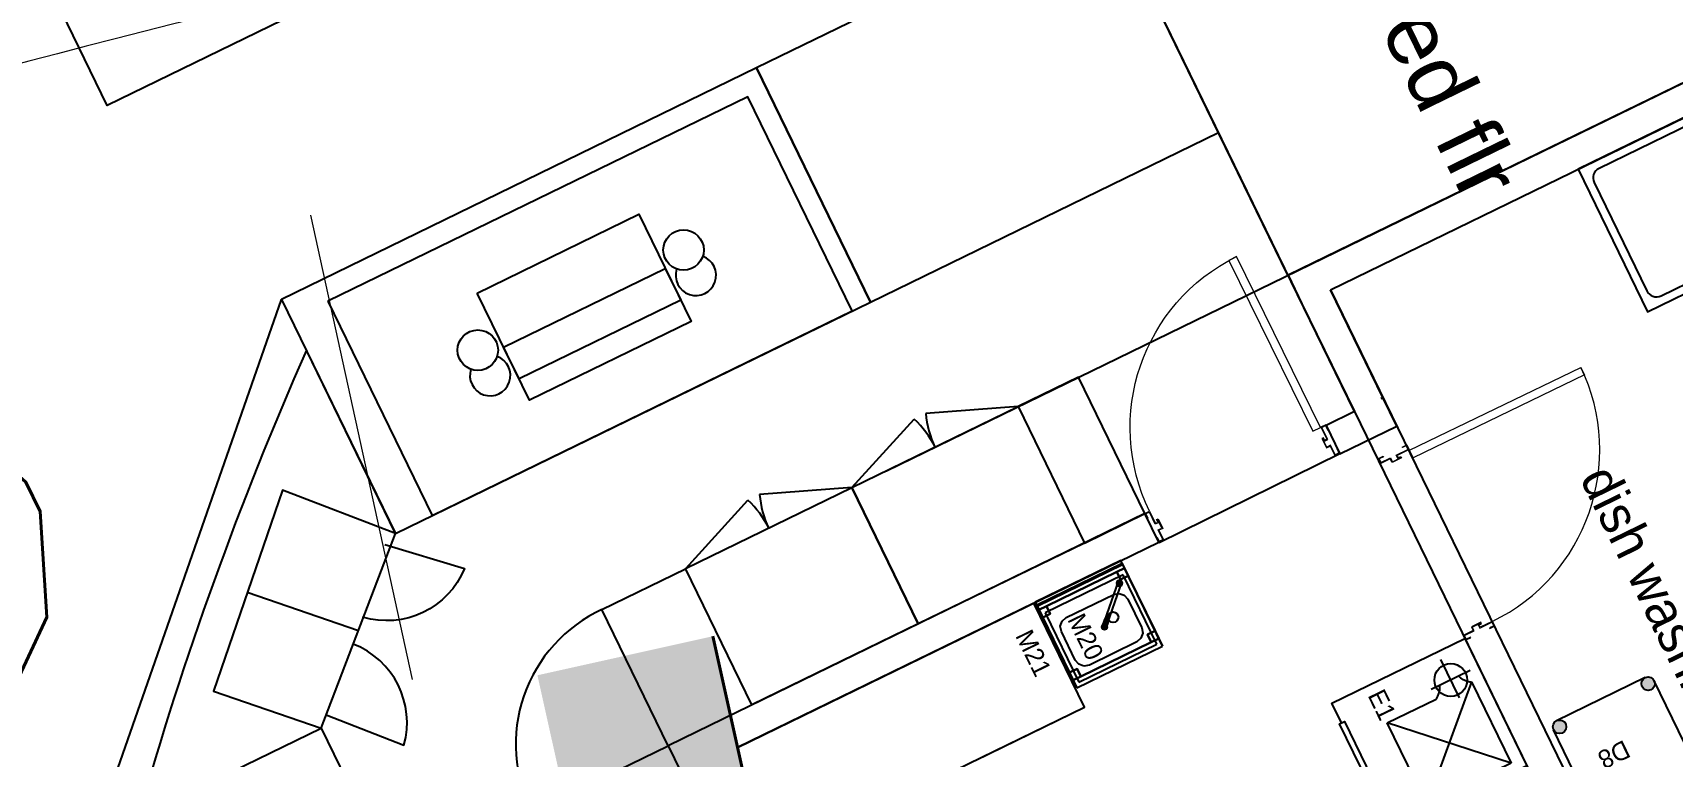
# Model space of a CAD drawing. Header units: millimetres. Extents: x 32582 to 41721, y -247935 to -234947.
# Drawn here: x 38365 to 39140, y -244215 to -243872 of the extents above; entities that cross this region are included whole.
import ezdxf
from ezdxf.enums import TextEntityAlignment as Align

# ---------------------------------------------------------------- set-up
doc = ezdxf.new("R2010")
doc.units = ezdxf.units.MM
doc.header["$LTSCALE"] = 300
doc.header["$MEASUREMENT"] = 0
for name, pattern in [('DASHDOT', [1, 0.5, -0.25, 0, -0.25]), ('DASHED', [19.05, 12.7, -6.35]), ('DGN Style 2', [4.165224, 2.499135, -1.66609]), ('DGN Style 4', [1.902655, 0.950733, -0.475367, 0.001188, -0.475367]), ('HIDDEN', [0.375, 0.25, -0.125])]:
    doc.linetypes.add(name, pattern=pattern)
for name, color, linetype, lineweight in [('A-_FNSH----_H-', 8, 'Continuous', 0), ('G-GRID_A', 1, 'DGN Style 4', 0), ('MINORTEXT', 1, 'Continuous', 13), ('STRUCTURES', 3, 'DGN Style 2', 0), ('TDME_FASHION_L3$0$A-_DOOR----_E-', 1, 'Continuous', 13), ('TDME_Fave_column_L3$0$A-_CONC----_E-', 3, 'Continuous', 40)]:
    doc.layers.add(name, color=color, linetype=linetype, lineweight=lineweight)
for name, color, linetype in [('CIHAZ', 2, 'Continuous'), ('I-FURNITURE', 2, 'Continuous'), ('I-TXTDIM-GRID', 1, 'Continuous'), ('I-TXTDIM-GRID @ 1 (1)', 1, 'Continuous'), ('I-TXTDIM-GRID @ 1 (2)', 1, 'Continuous'), ('I-TXTDIM-GRID @ 10', 1, 'Continuous'), ('I-TXTDIM-GRID @ 100', 1, 'Continuous'), ('I-TXTDIM-GRID @ 20', 1, 'Continuous'), ('I-TXTDIM-GRID @ 5', 1, 'Continuous'), ('I-TXTDIM-GRID @ 50', 1, 'Continuous'), ('ID-facade', 1, 'Continuous'), ('Kitchen-wall', 3, 'Continuous'), ('Sktürk_Çizgi', 7, 'Continuous')]:
    doc.layers.add(name, color=color, linetype=linetype)
doc.layers.add('LEASE LINE', color=7, linetype='DGN Style 4', lineweight=30, true_color=0xf60929)
doc.styles.add('HDI-ROMANS', font='romans.shx', dxfattribs={"width": 0.9})
doc.styles.add('MINORTEXT', font='arial.ttf', dxfattribs={"height": 0.36})
doc.styles.add('style1', font='turkce.shx', dxfattribs={"height": 100})
doc.styles.add('TAKSİM', font='GOTHIC.TTF', dxfattribs={"height": 20})
doc.dimstyles.new('HDI-DIM', dxfattribs={"dimscale": 100, "dimtxt": 2, "dimasz": 1, "dimexe": 1, "dimexo": 1, "dimgap": 1, "dimtad": 1, "dimdec": 0, "dimrnd": 5, "dimzin": 0, "dimdsep": 46, "dimtxsty": 'HDI-ROMANS', "dimblk": 'ARCHTICK', "dimcen": 1, "dimdle": 1, "dimclrd": 256, "dimclre": 256, "dimclrt": 7, "dimadec": 0, "dimazin": 0, "dimtfac": 1, "dimtdec": 0, "dimtix": 1, "dimtmove": 2, "dimatfit": 3, "dimfxl": 1, "dimtolj": 1, "dimtzin": 0, "dimlwd": -1, "dimlwe": -1, "dimarcsym": 0})

# ---------------------------------------------------------------- blocks, each defined once
blk = doc.blocks.new('_ArchTick')
at = {"color": 0, "linetype": 'ByBlock', "const_width": 0.15}
blk.add_lwpolyline([(-0.5, -0.5), (0.5, 0.5)], dxfattribs=at)
blk = doc.blocks.new('*D256')
at = {"layer": 'Defpoints', "color": 0, "transparency": 16777216}
for p in [(37966.34, -244416), (37933.87, -244431.81, 0), (37973.28, -244512.73, 0)]:
    blk.add_point(p, dxfattribs=at)
at = {"layer": 'I-TXTDIM-GRID', "transparency": 16777216}
for p, q in [((37966.34, -244416), (37944.45, -244371.05)), ((38005.75, -244496.92), (37966.34, -244416)), ((38005.75, -244496.92), (38027.64, -244541.87))]:
    blk.add_line(p, q, dxfattribs=at)
at = {"layer": 'I-TXTDIM-GRID', "linetype": 'DASHDOT', "transparency": 16777216}
for p, q in [((37978.83, -244409.92), (38011.29, -244394.11)), ((38018.23, -244490.84), (38050.7, -244475.02))]:
    blk.add_line(p, q, dxfattribs=at)
at = {"layer": 'I-TXTDIM-GRID', "transparency": 16777216, "xscale": 50, "yscale": 50, "zscale": 50}
for p, rotation in [((37966.34, -244416), 295.9660409952203), ((38005.75, -244496.92), 115.9660409952203)]:
    blk.add_blockref('_ArchTick', p, dxfattribs=dict(at, rotation=rotation))
at = {"layer": 'I-TXTDIM-GRID', "color": 7, "transparency": 16777216, "insert": (38120.9, -244390.78), "char_height": 200, "attachment_point": 5, "rotation": 295.96604, "style": 'HDI-ROMANS'}
blk.add_mtext('\\A1;90', dxfattribs=at)
blk = doc.blocks.new('*D257')
at = {"layer": 'Defpoints', "color": 0, "transparency": 16777216}
for p in [(37966.34, -244416), (37933.87, -244431.81, 0), (37973.28, -244512.73, 0)]:
    blk.add_point(p, dxfattribs=at)
at = {"layer": 'I-TXTDIM-GRID', "transparency": 16777216}
for p, q in [((37966.34, -244416), (37922.56, -244326.1)), ((38005.75, -244496.92), (37966.34, -244416)), ((38005.75, -244496.92), (38049.53, -244586.82))]:
    blk.add_line(p, q, dxfattribs=at)
at = {"layer": 'I-TXTDIM-GRID', "linetype": 'DASHDOT', "transparency": 16777216}
for p, q in [((38023.78, -244388.03), (38056.25, -244372.22)), ((38063.19, -244468.94), (38095.65, -244453.13))]:
    blk.add_line(p, q, dxfattribs=at)
at = {"layer": 'I-TXTDIM-GRID', "transparency": 16777216, "xscale": 100, "yscale": 100, "zscale": 100}
for p, rotation in [((37966.34, -244416), 295.9660409952203), ((38005.75, -244496.92), 115.9660409952203)]:
    blk.add_blockref('_ArchTick', p, dxfattribs=dict(at, rotation=rotation))
at = {"layer": 'I-TXTDIM-GRID', "color": 7, "transparency": 16777216, "insert": (38255.76, -244325.11), "char_height": 400, "attachment_point": 5, "rotation": 295.96604, "style": 'HDI-ROMANS'}
blk.add_mtext('\\A1;90', dxfattribs=at)
blk = doc.blocks.new('*D258')
at = {"layer": 'Defpoints', "color": 0, "transparency": 16777216}
for p in [(37966.34, -244416), (37933.87, -244431.81, 0), (37973.28, -244512.73, 0)]:
    blk.add_point(p, dxfattribs=at)
at = {"layer": 'I-TXTDIM-GRID', "transparency": 16777216}
for p, q in [((37966.34, -244416), (37957.58, -244398.02)), ((38005.75, -244496.92), (37966.34, -244416)), ((38005.75, -244496.92), (38014.5, -244514.9))]:
    blk.add_line(p, q, dxfattribs=at)
at = {"layer": 'I-TXTDIM-GRID', "linetype": 'DASHDOT', "transparency": 16777216}
for p, q in [((37951.86, -244423.06), (37984.32, -244407.25)), ((37991.26, -244503.97), (38023.73, -244488.16))]:
    blk.add_line(p, q, dxfattribs=at)
at = {"layer": 'I-TXTDIM-GRID', "transparency": 16777216, "xscale": 20, "yscale": 20, "zscale": 20}
for p, rotation in [((37966.34, -244416), 295.9660409952203), ((38005.75, -244496.92), 115.9660409952203)]:
    blk.add_blockref('_ArchTick', p, dxfattribs=dict(at, rotation=rotation))
at = {"layer": 'I-TXTDIM-GRID', "color": 7, "transparency": 16777216, "insert": (38039.99, -244430.19), "char_height": 80, "attachment_point": 5, "rotation": 295.96604, "style": 'HDI-ROMANS'}
blk.add_mtext('\\A1;90', dxfattribs=at)
blk = doc.blocks.new('*D259')
at = {"layer": 'Defpoints', "color": 0, "transparency": 16777216}
for p in [(37966.34, -244416), (37933.87, -244431.81, 0), (37973.28, -244512.73, 0)]:
    blk.add_point(p, dxfattribs=at)
at = {"layer": 'I-TXTDIM-GRID', "transparency": 16777216}
blk.add_line((38006.18, -244497.82), (37965.9, -244415.1), dxfattribs=at)
at = {"layer": 'I-TXTDIM-GRID', "linetype": 'DASHDOT', "transparency": 16777216}
for p, q in [((37934.77, -244431.38), (37967.24, -244415.56)), ((37974.18, -244512.29), (38006.65, -244496.48))]:
    blk.add_line(p, q, dxfattribs=at)
at = {"layer": 'I-TXTDIM-GRID', "transparency": 16777216}
for p, rotation in [((37966.34, -244416), 115.9660409952203), ((38005.75, -244496.92), 295.9660409952203)]:
    blk.add_blockref('_ArchTick', p, dxfattribs=dict(at, rotation=rotation))
at = {"layer": 'I-TXTDIM-GRID', "color": 7, "transparency": 16777216, "insert": (37988.74, -244455.15), "char_height": 4, "attachment_point": 5, "rotation": 295.96604, "style": 'HDI-ROMANS'}
blk.add_mtext('\\A1;90', dxfattribs=at)
blk = doc.blocks.new('*D260')
at = {"layer": 'Defpoints', "color": 0, "transparency": 16777216}
for p in [(37966.34, -244416), (37933.87, -244431.81, 0), (37973.28, -244512.73, 0)]:
    blk.add_point(p, dxfattribs=at)
at = {"layer": 'I-TXTDIM-GRID', "transparency": 16777216}
blk.add_line((38010.12, -244505.91), (37961.96, -244407.01), dxfattribs=at)
at = {"layer": 'I-TXTDIM-GRID', "linetype": 'DASHDOT', "transparency": 16777216}
for p, q in [((37942.87, -244427.43), (37975.33, -244411.62)), ((37982.27, -244508.35), (38014.74, -244492.54))]:
    blk.add_line(p, q, dxfattribs=at)
at = {"layer": 'I-TXTDIM-GRID', "transparency": 16777216, "xscale": 10, "yscale": 10, "zscale": 10}
for p, rotation in [((37966.34, -244416), 115.9660409952203), ((38005.75, -244496.92), 295.9660409952203)]:
    blk.add_blockref('_ArchTick', p, dxfattribs=dict(at, rotation=rotation))
at = {"layer": 'I-TXTDIM-GRID', "color": 7, "transparency": 16777216, "insert": (38013.01, -244443.32), "char_height": 40, "attachment_point": 5, "rotation": 295.96604, "style": 'HDI-ROMANS'}
blk.add_mtext('\\A1;90', dxfattribs=at)
blk = doc.blocks.new('*D261')
at = {"layer": 'Defpoints', "color": 0, "transparency": 16777216}
for p in [(37966.34, -244416), (37933.87, -244431.81, 0), (37973.28, -244512.73, 0)]:
    blk.add_point(p, dxfattribs=at)
at = {"layer": 'I-TXTDIM-GRID', "linetype": 'DASHDOT', "transparency": 16777216}
for p, q in [((37938.37, -244429.62), (37970.84, -244413.81)), ((37977.78, -244510.54), (38010.24, -244494.73))]:
    blk.add_line(p, q, dxfattribs=at)
at = {"layer": 'I-TXTDIM-GRID', "transparency": 16777216}
blk.add_line((38007.94, -244501.41), (37964.15, -244411.51), dxfattribs=at)
at = {"layer": 'I-TXTDIM-GRID', "transparency": 16777216, "xscale": 5, "yscale": 5, "zscale": 5}
for p, rotation in [((37966.34, -244416), 115.9660409952203), ((38005.75, -244496.92), 295.9660409952203)]:
    blk.add_blockref('_ArchTick', p, dxfattribs=dict(at, rotation=rotation))
at = {"layer": 'I-TXTDIM-GRID', "color": 7, "transparency": 16777216, "insert": (37999.53, -244449.89), "char_height": 20, "attachment_point": 5, "rotation": 295.96604, "style": 'HDI-ROMANS'}
blk.add_mtext('\\A1;90', dxfattribs=at)
blk = doc.blocks.new('*D262')
at = {"layer": 'Defpoints', "color": 0, "transparency": 16777216}
for p in [(37966.34, -244416), (37933.87, -244431.81, 0), (37973.28, -244512.73, 0)]:
    blk.add_point(p, dxfattribs=at)
at = {"layer": 'I-TXTDIM-GRID', "transparency": 16777216}
blk.add_line((38006.18, -244497.82), (37965.9, -244415.1), dxfattribs=at)
at = {"layer": 'I-TXTDIM-GRID', "linetype": 'DASHDOT', "transparency": 16777216}
for p, q in [((37934.77, -244431.38), (37967.24, -244415.56)), ((37974.18, -244512.29), (38006.65, -244496.48))]:
    blk.add_line(p, q, dxfattribs=at)
at = {"layer": 'I-TXTDIM-GRID', "transparency": 16777216}
for p, rotation in [((37966.34, -244416), 115.9660409952203), ((38005.75, -244496.92), 295.9660409952203)]:
    blk.add_blockref('_ArchTick', p, dxfattribs=dict(at, rotation=rotation))
at = {"layer": 'I-TXTDIM-GRID', "color": 7, "transparency": 16777216, "insert": (37988.74, -244455.15), "char_height": 4, "attachment_point": 5, "rotation": 295.96604, "style": 'HDI-ROMANS'}
blk.add_mtext('\\A1;90', dxfattribs=at)
blk = doc.blocks.new('TDME_FASHION_L3$0$HR DOOR')
at = {"layer": 'TDME_FASHION_L3$0$A-_DOOR----_E-', "lineweight": 13}
blk.add_line((144.7, 928.1, 0), (126.3, 928.1, 0), dxfattribs=at)
at = {"layer": 'TDME_FASHION_L3$0$A-_DOOR----_E-', "lineweight": 13, "extrusion": (-6.36259e-18, 5.25102e-09, 1), "elevation": 0, "flags": 128}
for points in [[(124.7, 928), (124.7, 925), (146.7, 925), (146.7, 906), (96.7, 906), (96.7, 886), (52.6, 886), (52.6, 888.2), (66.7, 888.2), (66.7, 906), (2.6, 906), (2.6, 925), (24.6, 925), (24.6, 928), (-0.4, 928), (-0.4, 903), (63.7, 903), (63.7, 891.2), (49.6, 891.2), (49.6, 883), (99.7, 883), (99.7, 903), (149.7, 903), (149.7, 928), (124.7, 928)], [(124.7, -25), (124.7, -22), (146.7, -22), (146.7, -3), (96.7, -3), (96.7, 17), (52.6, 17), (52.6, 14.8), (66.7, 14.8), (66.7, -3), (2.6, -3), (2.6, -22), (24.6, -22), (24.6, -25), (-0.4, -25), (-0.4, 0), (63.7, 0), (63.7, 11.8), (49.6, 11.8), (49.6, 20), (99.7, 20), (99.7, 0), (149.7, 0), (149.7, -25), (124.7, -25)]]:
    blk.add_lwpolyline(points, dxfattribs=at)
at = {"layer": 'TDME_FASHION_L3$0$A-_DOOR----_E-', "elevation": 27.7}
blk.add_lwpolyline([(-0.4, 3), (-900.4, 3), (-900.4, 43), (-0.4, 43)], close=True, dxfattribs=at)
at = {"layer": 'TDME_FASHION_L3$0$A-_DOOR----_E-'}
blk.add_arc((-0.4, 3, 13.8), 900, 89.99999, 179.99995, dxfattribs=at)
blk = doc.blocks.new('A$C5B5611F4')
at = {"layer": 'CIHAZ', "color": 1}
for p, q in [((14.73, 68.47), (14.73, 47.92)), ((24.09, 58.19), (3.98, 58.19))]:
    blk.add_line(p, q, dxfattribs=at)
at = {"layer": 'CIHAZ', "color": 5, "linetype": 'DASHED'}
for p, q in [((19.82, 66.66), (62.62, 22.28)), ((62.62, 66.66), (19.82, 22.28))]:
    blk.add_line(p, q, dxfattribs=at)
at = {"layer": 'CIHAZ', "color": 5}
for points in [[(63.2, 1.82), (10.36, 1.82), (10.36, 4.32), (63.2, 4.32)], [(61.2, 1.82), (48.6, 1.82), (45.6, 0), (59.6, 0)]]:
    blk.add_lwpolyline(points, close=True, dxfattribs=at)
at = {"layer": 'CIHAZ', "color": 1}
blk.add_circle((14.73, 58.19), 7.76, dxfattribs=at)
at = {"layer": 'Sktürk_Çizgi', "linetype": 'DASHED'}
for p, q in [((19.82, 66.66), (62.62, 66.66)), ((62.62, 66.66), (62.62, 22.28)), ((19.82, 22.28), (19.82, 48.05)), ((62.62, 22.28), (19.82, 22.28))]:
    blk.add_line(p, q, dxfattribs=at)
at = {"layer": 'Sktürk_Çizgi'}
blk.add_lwpolyline([(10.36, 2.81), (0, 2.81), (0, 72.81), (67, 72.81), (67, 2.81), (63.2, 2.81)], dxfattribs=at)
at = {"layer": 'Sktürk_Çizgi', "linetype": 'DASHED'}
for centre, radius, start, end in [((11.6, 71.22), 9.4, 291.20794, 330.95663), ((11, 43.02), 10.16, 29.6907, 66.77515)]:
    blk.add_arc(centre, radius, start, end, dxfattribs=at)
blk = doc.blocks.new('100')
at = {"layer": 'Sktürk_Çizgi'}
h = blk.add_hatch(color=256, dxfattribs=at)
edge = h.paths.add_edge_path(flags=17)
edge.add_arc((63719.65, 30258.88), 8.5, 0, 360)
edge = h.paths.add_edge_path()
edge.add_arc((63719.65, 30258.88), 10, 0, 360)
edge = h.paths.add_edge_path(flags=16)
edge.add_arc((63719.65, 30263.13), 4.25, 270, 450)
blk.add_line((63668.86, 30296.38), (63770.43, 30296.38), dxfattribs=at)
blk.add_lwpolyline([(63668.86, 30296.38), (63770.43, 30296.38), (63770.43, 30221.38), (63668.86, 30221.38)], close=True, dxfattribs=at)
blk.add_lwpolyline([(63677.86, 30292.38), (63761.43, 30292.38, -0.414214), (63766.43, 30287.38), (63766.43, 30230.38, -0.414214), (63761.43, 30225.38), (63677.86, 30225.38, -0.414214), (63672.86, 30230.38), (63672.86, 30287.38, -0.414214)], format="xyb", close=True, dxfattribs=at)
for radius in [10, 8.5]:
    blk.add_circle((63719.65, 30258.88), radius, dxfattribs=at)
for centre, start, end in [((63719.65, 30263.13), 270, 90), ((63719.65, 30254.63), 90, 270)]:
    blk.add_arc(centre, 4.25, start, end, dxfattribs=at)
blk = doc.blocks.new('el yıkama')
for p, q in [((45, 0), (0, 0)), ((0, 0), (0, -45)), ((0, -45, 81), (0, 0, 81)), ((45, -45), (45, 0)), ((45, -45, 81), (45, 0, 81)), ((0, -1.5, 85), (0, -45, 85)), ((0, -2), (45, -2)), ((2, -6.5, 83), (2, -43, 83)), ((43, -6.5, 83), (2, -6.5, 83)), ((2, -6.5), (2, -43)), ((43, -6.5), (2, -6.5)), ((43, -43, 83), (43, -6.5, 83)), ((43, -43), (43, -6.5)), ((45, -1.5, 85), (45, -45, 85)), ((0, -45), (45, -45)), ((0, -45, 85), (0, -45, 81)), ((0, -45, 81), (45, -45, 81)), ((2, -43, 83), (43, -43, 83)), ((2, -43), (43, -43)), ((45, -45, 85), (45, -45, 81))]:
    blk.add_line(p, q)
at = {"color": 251}
for p, q in [((5, -17.9, 60), (5.67, -15.4, 60)), ((5, -17.9), (5.67, -15.4)), ((5.67, -15.4, 60), (7.5, -13.57, 60)), ((5.67, -15.4), (7.5, -13.57)), ((7.5, -13.57, 60), (10, -12.9, 60)), ((7.5, -13.57), (10, -12.9)), ((10, -12.9, 60), (35, -12.9, 60)), ((10, -12.9), (35, -12.9)), ((39.56, -8.26), (23.39, -24.43)), ((24.66, -25.7), (40.83, -9.53)), ((35, -12.9, 60), (37.5, -13.57, 60)), ((35, -12.9), (37.5, -13.57)), ((37.5, -13.57, 60), (39.33, -15.4, 60)), ((37.5, -13.57), (39.33, -15.4)), ((39.33, -15.4, 60), (40, -17.9, 60)), ((39.33, -15.4), (40, -17.9)), ((40.31, -8.26), (39.56, -8.26)), ((40.83, -8.78), (40.31, -8.26)), ((40.83, -9.53), (40.83, -8.78)), ((5, -32.9, 60), (5, -17.9, 60)), ((5, -32.9), (5, -17.9)), ((40, -17.9, 60), (40, -32.9, 60)), ((40, -17.9), (40, -32.9)), ((23.39, -24.43), (23.39, -25.17)), ((23.39, -25.17), (23.92, -25.7)), ((23.92, -25.7), (24.66, -25.7)), ((5.67, -35.4, 60), (5, -32.9, 60)), ((5.67, -35.4), (5, -32.9)), ((7.5, -37.23, 60), (5.67, -35.4, 60)), ((7.5, -37.23), (5.67, -35.4)), ((10, -37.9, 60), (7.5, -37.23, 60)), ((10, -37.9), (7.5, -37.23)), ((35, -37.9, 60), (10, -37.9, 60)), ((35, -37.9), (10, -37.9)), ((37.5, -37.23, 60), (35, -37.9, 60)), ((37.5, -37.23), (35, -37.9)), ((39.33, -35.4, 60), (37.5, -37.23, 60)), ((39.33, -35.4), (37.5, -37.23)), ((40, -32.9, 60), (39.33, -35.4, 60)), ((40, -32.9), (39.33, -35.4))]:
    blk.add_line(p, q, dxfattribs=at)
at = {"color": 251, "extrusion": (-0.612372, -0.612372, 0.5)}
for p, q in [((38.58, -9.24, 92.87), (38.32, -9.5, 92.22)), ((38.32, -9.5, 92.22), (38.5, -10.06, 91.77)), ((38.5, -10.06, 91.77), (39.03, -10.59, 91.77)), ((39.14, -9.42, 93.33), (38.58, -9.24, 92.87)), ((39.03, -10.59, 91.77), (39.59, -10.77, 92.22)), ((39.67, -9.95, 93.33), (39.14, -9.42, 93.33)), ((39.59, -10.77, 92.22), (39.85, -10.51, 92.87)), ((39.85, -10.51, 92.87), (39.67, -9.95, 93.33))]:
    blk.add_line(p, q, dxfattribs=at)
at = {"color": 251}
blk.add_circle((30, -22.5), 2.5, dxfattribs=at)
for points in [[(0, -1.5, 90), (45, -1.5, 90), (45, 0, 90), (0, 0, 90)], [(45, 0, 90), (0, 0, 90), (0, 0, 81), (45, 0, 81)], [(0, -1.5, 85), (45, -1.5, 85), (45, -1.5, 90), (0, -1.5, 90)], [(41, -4, 81), (41, -4, 45), (4, -4, 45), (4, -4, 81)], [(0, -37, 45), (0, -37, 81), (0, -8, 81), (0, -8, 45)], [(45, -37, 45), (45, -8, 45), (45, -8, 81), (45, -37, 81)], [(4, -41, 63), (41, -41, 63), (41, -41, 81), (4, -41, 81)], [(4, -41, 45), (41, -41, 45), (41, -41, 62.9), (4, -41, 62.9)]]:
    blk.add_3dface(points)
for points in [[(0, -8, 81), (0, -8, 45), (0, -4, 45), (0, -4, 81)], [(0, -8, 45), (0, -8, 45), (0, -8, 45), (0, -4, 45)], [(0, -4, 81), (0, -4, 45), (4, -4, 45), (4, -4, 81)], [(0, -4, 45), (0, -8, 45), (4, -8, 45), (4, -4, 45)], [(4, -4, 81), (4, -4, 81), (0, -4, 81)], [(4, -4, 81), (4, -8, 81), (0, -8, 81), (0, -4, 81)], [(4, -4, 81), (4, -4, 45), (4, -4, 81)], [(4, -4, 45), (4, -8, 45), (4, -8, 81), (4, -4, 81)], [(41, -8, 81), (41, -8, 45), (41, -4, 45), (41, -4, 81)], [(41, -8, 45), (41, -8, 45), (41, -8, 45), (41, -4, 45)], [(41, -4, 81), (41, -4, 45), (45, -4, 45), (45, -4, 81)], [(41, -4, 45), (41, -8, 45), (45, -8, 45), (45, -4, 45)], [(45, -4, 81), (45, -4, 81), (41, -4, 81)], [(45, -4, 81), (45, -8, 81), (41, -8, 81), (41, -4, 81)], [(45, -4, 81), (45, -4, 45), (45, -4, 81)], [(45, -4, 45), (45, -8, 45), (45, -8, 81), (45, -4, 81)], [(4, -8, 81), (4, -8, 45), (0, -8, 45), (0, -8, 81)], [(4, -8, 45), (4, -8, 45), (0, -8, 45)], [(38.84, -8.98, 91.48), (38.32, -9.5, 92.22), (38.58, -9.24, 92.87), (39.3, -8.52, 91.86)], [(38.89, -9.67, 91.22), (38.5, -10.06, 91.77), (38.32, -9.5, 92.22), (38.84, -8.98, 91.48)], [(39.42, -10.2, 91.22), (39.03, -10.59, 91.77), (38.5, -10.06, 91.77), (38.89, -9.67, 91.22)], [(39.29, -7.99, 85), (38.53, -8.75, 85), (38.81, -8.99, 88.99), (39.57, -8.23, 88.99)], [(38.53, -8.75, 85), (38.54, -9.82, 85), (38.91, -9.45, 88.99), (38.81, -8.99, 88.99)], [(38.54, -9.82, 85), (39.3, -10.58, 85), (39.67, -10.21, 88.99), (38.91, -9.45, 88.99)], [(39.3, -8.52, 91.86), (39.99, -8.57, 92.12), (39.14, -9.42, 93.33), (38.58, -9.24, 92.87)], [(39.03, -8.78, 90.47), (38.84, -8.98, 91.48), (39.3, -8.52, 91.86), (39.56, -8.26, 90.47)], [(39.03, -9.53, 90.47), (38.89, -9.67, 91.22), (38.84, -8.98, 91.48), (39.03, -8.78, 90.47)], [(39.56, -10.06, 90.47), (39.42, -10.2, 91.22), (38.89, -9.67, 91.22), (39.03, -9.53, 90.47)], [(39.55, -8.27, 85.34), (39.02, -8.8, 85.34), (39.03, -8.78, 90.47), (39.56, -8.26, 90.47)], [(39.02, -8.8, 85.34), (39.03, -9.54, 85.01), (39.03, -9.53, 90.47), (39.03, -8.78, 90.47)], [(39.03, -9.54, 85.01), (39.55, -10.06, 85.01), (39.56, -10.06, 90.47), (39.03, -9.53, 90.47)], [(39.42, -10.2, 91.22), (40.11, -10.25, 91.48), (39.59, -10.77, 92.22), (39.03, -10.59, 91.77)], [(39.99, -8.57, 92.12), (40.52, -9.1, 92.12), (39.67, -9.95, 93.33), (39.14, -9.42, 93.33)], [(40.33, -8.02, 85.09), (39.29, -7.99, 85), (39.57, -8.23, 88.99), (40.27, -8.25, 88.99)], [(39.56, -8.26, 90.47), (40.31, -8.26, 90.47), (39.99, -8.57, 92.12), (39.3, -8.52, 91.86)], [(39.3, -10.58, 85), (40.37, -10.59, 85), (40.09, -10.27, 89), (39.67, -10.21, 88.99)], [(39.56, -10.06, 90.47), (40.31, -10.06, 90.47), (40.11, -10.25, 91.48), (39.42, -10.2, 91.22)], [(40.27, -8.29, 85.07), (39.55, -8.27, 85.34), (39.56, -8.26, 90.47), (40.31, -8.26, 90.47)], [(39.55, -10.06, 85.01), (40.29, -10.07, 85.34), (40.31, -10.06, 90.47), (39.56, -10.06, 90.47)], [(40.11, -10.25, 91.48), (40.57, -9.79, 91.86), (39.85, -10.51, 92.87), (39.59, -10.77, 92.22)], [(40.52, -9.1, 92.12), (40.57, -9.79, 91.86), (39.85, -10.51, 92.87), (39.67, -9.95, 93.33)], [(40.31, -8.26, 90.47), (40.83, -8.78, 90.47), (40.52, -9.1, 92.12), (39.99, -8.57, 92.12)], [(40.37, -10.59, 85), (41.12, -9.83, 85), (40.85, -9.51, 89), (40.09, -10.27, 89)], [(40.31, -10.06, 90.47), (40.83, -9.53, 90.47), (40.57, -9.79, 91.86), (40.11, -10.25, 91.48)], [(41.09, -8.78, 85.09), (40.33, -8.02, 85.09), (40.27, -8.25, 88.99), (40.84, -8.82, 88.99)], [(40.8, -8.82, 85.07), (40.27, -8.29, 85.07), (40.31, -8.26, 90.47), (40.83, -8.78, 90.47)], [(40.29, -10.07, 85.34), (40.82, -9.54, 85.34), (40.83, -9.53, 90.47), (40.31, -10.06, 90.47)], [(40.83, -8.78, 90.47), (40.83, -9.53, 90.47), (40.57, -9.79, 91.86), (40.52, -9.1, 92.12)], [(40.82, -9.54, 85.34), (40.8, -8.82, 85.07), (40.83, -8.78, 90.47), (40.83, -9.53, 90.47)], [(41.12, -9.83, 85), (41.09, -8.78, 85.09), (40.84, -8.82, 88.99), (40.85, -9.51, 89)], [(45, -8, 81), (45, -8, 45), (41, -8, 45), (41, -8, 81)], [(45, -8, 45), (45, -8, 45), (41, -8, 45)], [(24.11, -23.71, 101.48), (23.65, -24.16, 101.86), (24.37, -23.45, 102.87), (24.64, -23.18, 102.22)], [(24.81, -23.76, 101.22), (24.11, -23.71, 101.48), (24.64, -23.18, 102.22), (25.2, -23.37, 101.77)], [(24.64, -23.18, 102.22), (24.37, -23.45, 102.87), (25.35, -22.47, 103.24), (25.35, -22.47, 102.5)], [(24.56, -24.01, 103.33), (24.37, -23.45, 102.87), (25.35, -22.47, 103.24), (25.73, -22.84, 103.77)], [(25.09, -24.53, 103.33), (24.56, -24.01, 103.33), (25.73, -22.84, 103.77), (26.25, -23.37, 103.77)], [(25.2, -23.37, 101.77), (24.64, -23.18, 102.22), (25.35, -22.47, 102.5), (25.73, -22.84, 101.97)], [(25.2, -23.37, 101.77), (25.73, -22.84, 101.97), (26.25, -23.37, 101.97), (25.72, -23.9, 101.77)], [(25.73, -22.84, 103.77), (25.35, -22.47, 103.24), (26.33, -21.49, 102.87), (26.89, -21.67, 103.33)], [(25.35, -22.47, 102.5), (25.35, -22.47, 103.24), (26.33, -21.49, 102.87), (26.07, -21.75, 102.22)], [(25.73, -22.84, 101.97), (25.35, -22.47, 102.5), (26.07, -21.75, 102.22), (26.26, -22.31, 101.77)], [(26.25, -23.37, 103.77), (25.73, -22.84, 103.77), (26.89, -21.67, 103.33), (27.42, -22.2, 103.33)], [(25.73, -22.84, 101.97), (26.26, -22.31, 101.77), (26.78, -22.84, 101.77), (26.25, -23.37, 101.97)], [(26.63, -23.74, 103.24), (26.25, -23.37, 103.77), (27.42, -22.2, 103.33), (27.61, -22.76, 102.87)], [(26.25, -23.37, 101.97), (26.78, -22.84, 101.77), (27.34, -23.02, 102.22), (26.63, -23.74, 102.5)], [(26.63, -23.74, 102.5), (27.34, -23.02, 102.22), (27.61, -22.76, 102.87), (26.63, -23.74, 103.24)], [(23.81, -23.63, 94.84), (23.12, -24.31, 94.84), (23.12, -24.31, 95.98), (23.81, -23.63, 95.98)], [(23.92, -23.9, 96.55), (23.81, -23.63, 95.98), (23.12, -24.31, 95.98), (23.39, -24.43, 96.55)], [(23.81, -23.63, 94.84), (23.92, -23.9, 94.4), (23.39, -24.43, 94.4), (23.12, -24.31, 94.84)], [(23.12, -24.31, 94.84), (23.12, -25.28, 94.84), (23.12, -25.28, 95.98), (23.12, -24.31, 95.98)], [(23.39, -24.43, 96.55), (23.12, -24.31, 95.98), (23.12, -25.28, 95.98), (23.39, -25.17, 96.55)], [(23.12, -24.31, 94.84), (23.39, -24.43, 94.4), (23.39, -25.17, 94.4), (23.12, -25.28, 94.84)], [(23.39, -25.17, 96.55), (23.12, -25.28, 95.98), (23.81, -25.97, 95.98), (23.92, -25.7, 96.55)], [(23.12, -25.28, 94.84), (23.39, -25.17, 94.4), (23.92, -25.7, 94.4), (23.81, -25.97, 94.84)], [(23.12, -25.28, 94.84), (23.81, -25.97, 94.84), (23.81, -25.97, 95.98), (23.12, -25.28, 95.98)], [(23.92, -23.9, 100.47), (23.39, -24.43, 100.47), (23.65, -24.16, 101.86), (24.11, -23.71, 101.48)], [(23.92, -23.9, 96.55), (23.39, -24.43, 96.55), (23.39, -24.43, 100.47), (23.92, -23.9, 100.47)], [(23.39, -25.17, 100.47), (23.39, -24.43, 100.47), (23.65, -24.16, 101.86), (23.7, -24.86, 102.12)], [(23.39, -24.43, 96.55), (23.39, -25.17, 96.55), (23.39, -25.17, 100.47), (23.39, -24.43, 100.47)], [(23.92, -25.7, 100.47), (23.39, -25.17, 100.47), (23.7, -24.86, 102.12), (24.23, -25.39, 102.12)], [(23.39, -25.17, 96.55), (23.92, -25.7, 96.55), (23.92, -25.7, 100.47), (23.39, -25.17, 100.47)], [(23.7, -24.86, 102.12), (23.65, -24.16, 101.86), (24.37, -23.45, 102.87), (24.56, -24.01, 103.33)], [(24.23, -25.39, 102.12), (23.7, -24.86, 102.12), (24.56, -24.01, 103.33), (25.09, -24.53, 103.33)], [(24.78, -23.63, 94.84), (23.81, -23.63, 94.84), (23.81, -23.63, 95.98), (24.78, -23.63, 95.98)], [(24.66, -23.9, 96.55), (24.78, -23.63, 95.98), (23.81, -23.63, 95.98), (23.92, -23.9, 96.55)], [(24.78, -23.63, 94.84), (24.66, -23.9, 94.4), (23.92, -23.9, 94.4), (23.81, -23.63, 94.84)], [(23.92, -25.7, 96.55), (23.81, -25.97, 95.98), (24.78, -25.97, 95.98), (24.66, -25.7, 96.55)], [(23.81, -25.97, 94.84), (23.92, -25.7, 94.4), (24.66, -25.7, 94.4), (24.78, -25.97, 94.84)], [(23.81, -25.97, 94.84), (24.78, -25.97, 94.84), (24.78, -25.97, 95.98), (23.81, -25.97, 95.98)], [(24.66, -23.9, 100.47), (23.92, -23.9, 100.47), (24.11, -23.71, 101.48), (24.81, -23.76, 101.22)], [(24.66, -23.9, 96.55), (23.92, -23.9, 96.55), (23.92, -23.9, 100.47), (24.66, -23.9, 100.47)], [(24.66, -25.7, 100.47), (23.92, -25.7, 100.47), (24.23, -25.39, 102.12), (24.93, -25.44, 101.86)], [(23.92, -25.7, 96.55), (24.66, -25.7, 96.55), (24.66, -25.7, 100.47), (23.92, -25.7, 100.47)], [(24.93, -25.44, 101.86), (24.23, -25.39, 102.12), (25.09, -24.53, 103.33), (25.65, -24.72, 102.87)], [(25.19, -24.43, 96.55), (25.46, -24.31, 95.98), (24.78, -23.63, 95.98), (24.66, -23.9, 96.55)], [(25.46, -24.31, 94.84), (25.19, -24.43, 94.4), (24.66, -23.9, 94.4), (24.78, -23.63, 94.84)], [(24.66, -23.9, 100.47), (24.81, -23.76, 101.22), (25.33, -24.28, 101.22), (25.19, -24.43, 100.47)], [(25.19, -24.43, 96.55), (24.66, -23.9, 96.55), (24.66, -23.9, 100.47), (25.19, -24.43, 100.47)], [(25.19, -25.17, 100.47), (25.38, -24.98, 101.48), (24.93, -25.44, 101.86), (24.66, -25.7, 100.47)], [(24.66, -25.7, 96.55), (25.19, -25.17, 96.55), (25.19, -25.17, 100.47), (24.66, -25.7, 100.47)], [(24.66, -25.7, 96.55), (24.78, -25.97, 95.98), (25.46, -25.28, 95.98), (25.19, -25.17, 96.55)], [(24.78, -25.97, 94.84), (24.66, -25.7, 94.4), (25.19, -25.17, 94.4), (25.46, -25.28, 94.84)], [(25.46, -24.31, 94.84), (24.78, -23.63, 94.84), (24.78, -23.63, 95.98), (25.46, -24.31, 95.98)], [(24.78, -25.97, 94.84), (25.46, -25.28, 94.84), (25.46, -25.28, 95.98), (24.78, -25.97, 95.98)], [(24.81, -23.76, 101.22), (25.2, -23.37, 101.77), (25.72, -23.9, 101.77), (25.33, -24.28, 101.22)], [(25.38, -24.98, 101.48), (25.91, -24.46, 102.22), (25.65, -24.72, 102.87), (24.93, -25.44, 101.86)], [(25.65, -24.72, 102.87), (25.09, -24.53, 103.33), (26.25, -23.37, 103.77), (26.63, -23.74, 103.24)], [(25.19, -24.43, 100.47), (25.33, -24.28, 101.22), (25.38, -24.98, 101.48), (25.19, -25.17, 100.47)], [(25.19, -25.17, 96.55), (25.46, -25.28, 95.98), (25.46, -24.31, 95.98), (25.19, -24.43, 96.55)], [(25.46, -25.28, 94.84), (25.19, -25.17, 94.4), (25.19, -24.43, 94.4), (25.46, -24.31, 94.84)], [(25.19, -25.17, 96.55), (25.19, -24.43, 96.55), (25.19, -24.43, 100.47), (25.19, -25.17, 100.47)], [(25.33, -24.28, 101.22), (25.72, -23.9, 101.77), (25.91, -24.46, 102.22), (25.38, -24.98, 101.48)], [(25.46, -25.28, 94.84), (25.46, -24.31, 94.84), (25.46, -24.31, 95.98), (25.46, -25.28, 95.98)], [(25.91, -24.46, 102.22), (26.63, -23.74, 102.5), (26.63, -23.74, 103.24), (25.65, -24.72, 102.87)], [(25.72, -23.9, 101.77), (26.25, -23.37, 101.97), (26.63, -23.74, 102.5), (25.91, -24.46, 102.22)], [(0, -41, 81), (0, -41, 45), (0, -37, 45), (0, -37, 81)], [(0, -41, 45), (0, -41, 45), (0, -41, 45), (0, -37, 45)], [(0, -37, 81), (0, -37, 45), (4, -37, 45), (4, -37, 81)], [(0, -37, 45), (0, -41, 45), (4, -41, 45), (4, -37, 45)], [(4, -37, 81), (4, -37, 81), (0, -37, 81)], [(4, -37, 81), (4, -41, 81), (0, -41, 81), (0, -37, 81)], [(4, -37, 81), (4, -37, 45), (4, -37, 81)], [(4, -37, 45), (4, -41, 45), (4, -41, 81), (4, -37, 81)], [(41, -41, 81), (41, -41, 45), (41, -37, 45), (41, -37, 81)], [(41, -41, 45), (41, -41, 45), (41, -41, 45), (41, -37, 45)], [(41, -37, 81), (41, -37, 45), (45, -37, 45), (45, -37, 81)], [(41, -37, 45), (41, -41, 45), (45, -41, 45), (45, -37, 45)], [(45, -37, 81), (45, -37, 81), (41, -37, 81)], [(45, -37, 81), (45, -41, 81), (41, -41, 81), (41, -37, 81)], [(45, -37, 81), (45, -37, 45), (45, -37, 81)], [(45, -37, 45), (45, -41, 45), (45, -41, 81), (45, -37, 81)], [(4, -41, 81), (4, -41, 45), (0, -41, 45), (0, -41, 81)], [(4, -41, 45), (4, -41, 45), (0, -41, 45)], [(45, -41, 81), (45, -41, 45), (41, -41, 45), (41, -41, 81)], [(45, -41, 45), (45, -41, 45), (41, -41, 45)]]:
    blk.add_3dface(points, dxfattribs=at)
blk = doc.blocks.new('rr5')
at = {"lineweight": -2}
h = blk.add_hatch(color=256, dxfattribs=at)
h.paths.add_polyline_path([(63607.21, 28760.31, 1), (63600.81, 28760.31, 1)])
h.paths.add_polyline_path([(63607.21, 28713.71, 1), (63600.81, 28713.71, 1)])
h = blk.add_hatch(color=256, dxfattribs=at)
h.paths.add_polyline_path([(63722.81, 28760.31, 1), (63716.41, 28760.31, 1)])
h.paths.add_polyline_path([(63716.41, 28713.71, 1), (63722.81, 28713.71, 1)])
for p, q in [((63719.61, 28763.51), (63604.01, 28763.51)), ((63600.81, 28760.3), (63600.81, 28713.71)), ((63722.81, 28760.3), (63722.81, 28713.71)), ((63719.61, 28710.51), (63604.01, 28710.51))]:
    blk.add_line(p, q)
for centre in [(63604.01, 28760.31), (63719.61, 28760.31), (63604.01, 28713.71), (63719.61, 28713.71)]:
    blk.add_circle(centre, 3.2)
at = {"style": 'style1', "width": 0.8}
blk.add_text('53X122', height=10, dxfattribs=at).set_placement((63642.42, 28735.66))
blk = doc.blocks.new('*U276')
at = {"layer": 'I-TXTDIM-GRID @ 1 (1)'}
dim = blk.add_linear_dim(base=(37966.34, -244416), p1=(37973.28, -244512.73, 0), p2=(37933.87, -244431.81, 0), angle=295.96604, dimstyle='HDI-DIM', override={"dimscale": 1, "dimtxt": 4, "dimtix": 1, "dimtofl": 1, "dimtmove": 2, "dimatfit": 3}, dxfattribs=at)
dim.commit()
dim.dimension.update_dxf_attribs({"geometry": '*D259', "text_midpoint": (37988.74, -244455.15)})
at = {"layer": 'I-TXTDIM-GRID @ 1 (2)'}
dim = blk.add_linear_dim(base=(37966.34, -244416), p1=(37973.28, -244512.73, 0), p2=(37933.87, -244431.81, 0), angle=295.96604, dimstyle='HDI-DIM', override={"dimscale": 1, "dimtxt": 4, "dimtix": 1, "dimtofl": 1, "dimtmove": 2, "dimatfit": 3}, dxfattribs=at)
dim.commit()
dim.dimension.update_dxf_attribs({"geometry": '*D262', "text_midpoint": (37988.74, -244455.15)})
at = {"layer": 'I-TXTDIM-GRID @ 10'}
dim = blk.add_linear_dim(base=(37966.34, -244416), p1=(37973.28, -244512.73, 0), p2=(37933.87, -244431.81, 0), angle=295.96604, dimstyle='HDI-DIM', override={"dimscale": 10, "dimtxt": 4, "dimtix": 1, "dimtofl": 1, "dimtmove": 2, "dimatfit": 3}, dxfattribs=at)
dim.commit()
dim.dimension.update_dxf_attribs({"geometry": '*D260', "text_midpoint": (38013.01, -244443.32)})
at = {"layer": 'I-TXTDIM-GRID @ 100'}
dim = blk.add_linear_dim(base=(37966.34, -244416), p1=(37973.28, -244512.73, 0), p2=(37933.87, -244431.81, 0), angle=295.96604, dimstyle='HDI-DIM', override={"dimscale": 100, "dimtxt": 4, "dimtix": 1, "dimtofl": 1, "dimtmove": 2, "dimatfit": 3}, dxfattribs=at)
dim.commit()
dim.dimension.update_dxf_attribs({"geometry": '*D257', "text_midpoint": (38255.76, -244325.11)})
at = {"layer": 'I-TXTDIM-GRID @ 20'}
dim = blk.add_linear_dim(base=(37966.34, -244416), p1=(37973.28, -244512.73, 0), p2=(37933.87, -244431.81, 0), angle=295.96604, dimstyle='HDI-DIM', override={"dimscale": 20, "dimtxt": 4, "dimtix": 1, "dimtofl": 1, "dimtmove": 2, "dimatfit": 3}, dxfattribs=at)
dim.commit()
dim.dimension.update_dxf_attribs({"geometry": '*D258', "text_midpoint": (38039.99, -244430.19)})
at = {"layer": 'I-TXTDIM-GRID @ 5'}
dim = blk.add_linear_dim(base=(37966.34, -244416), p1=(37973.28, -244512.73, 0), p2=(37933.87, -244431.81, 0), angle=295.96604, dimstyle='HDI-DIM', override={"dimscale": 5, "dimtxt": 4, "dimtix": 1, "dimtofl": 1, "dimtmove": 2, "dimatfit": 3}, dxfattribs=at)
dim.commit()
dim.dimension.update_dxf_attribs({"geometry": '*D261', "text_midpoint": (37999.53, -244449.89)})
at = {"layer": 'I-TXTDIM-GRID @ 50'}
dim = blk.add_linear_dim(base=(37966.34, -244416), p1=(37973.28, -244512.73, 0), p2=(37933.87, -244431.81, 0), angle=295.96604, dimstyle='HDI-DIM', override={"dimscale": 50, "dimtxt": 4, "dimtix": 1, "dimtofl": 1, "dimtmove": 2, "dimatfit": 3}, dxfattribs=at)
dim.commit()
dim.dimension.update_dxf_attribs({"geometry": '*D256', "text_midpoint": (38120.9, -244390.78)})

msp = doc.modelspace()

# ---------------------------------------------------------------- hatches: boundary and pattern name
at = {"layer": 'A-_FNSH----_H-'}
h = msp.add_hatch(dxfattribs=at)
h.set_pattern_fill('ANSI31', color=254, scale=0.1, angle=8.55838)
h.set_pattern_definition([(53.5583798532953, (-7346165.434784, -283285292.375552), (-0.01005578150568927, 0.00742504264700464), [])])
h.paths.add_polyline_path([(38712.3, -244275.02), (38686.25, -244157.89), (38603.27, -244176.34), (38629.33, -244293.48)])

# ---------------------------------------------------------------- linework, layer by layer
at = {"linetype": 'HIDDEN'}
msp.add_line((38709.26, -244265.91, 0), (38862.09, -244191.48, 0), dxfattribs=at)
at = {"elevation": 0}
msp.add_lwpolyline([(38697.94, -244210.44), (38709.27, -244265.91), (38862.09, -244191.48), (38838.07, -244142.17), (38697.94, -244210.44)], dxfattribs=at)
at = {"layer": 'G-GRID_A'}
msp.add_arc((39728.58, -249049.26), 5341, 84.38848, 123.13815, dxfattribs=at)
at = {"layer": 'I-FURNITURE', "color": 1}
for points, elevation in [([(39738.7, -244854.79), (39966.64, -245323.46), (39833.65, -245388.25), (39830.77, -245469.72, 0.115658), (38210.58, -245803.42), (38147.06, -245664.84), (38333.34, -245575.42), (38132.61, -245157.26), (38071.24, -245186.41), (37710.63, -244432.52), (37554.16, -244507.63), (37463.97, -244319.75), (37523.77, -244273.97), (37473.79, -244208.84, -0.077981), (39208.31, -243307.89), (39417.66, -243737.75), (39240.01, -243824.26), (39374.46, -244106.38), (39300.4, -244142.4), (39433.81, -244416.68), (39508, -244380.59), (39664.31, -244701.93)], -0.01), ([(38501, -244201.33), (38536.12, -244109.23), (38493.95, -244022.62, 0.034974), (38414.3, -244243.55, 1.02799)], 0), ([(38531.05, -244114.51), (38568.84, -244125.76, -0.384438), (38520.53, -244148.84, -0.529264)], 0), ([(38503.37, -244195.12), (38540.11, -244209.45, 0.384438), (38516.16, -244161.57, 0.529264)], 0)]:
    msp.add_lwpolyline(points, format="xyb", dxfattribs=dict(at, elevation=elevation))
at = {"layer": 'I-FURNITURE', "elevation": 0}
for points in [[(38958.39, -243987.07), (38819.68, -243702.25), (38399.75, -243906.76), (38348.82, -243802.17)], [(38393.12, -244253.87), (38482.2, -243998.5)], [(38536.12, -244109.23), (38482.59, -244088.81), (38449.97, -244183.8), (38501, -244201.33)], [(38633.77, -244145.2), (38673.36, -244125.92)], [(38518.56, -244155.28), (38465.97, -244137.22)]]:
    msp.add_lwpolyline(points, dxfattribs=at)
at = {"layer": 'I-FURNITURE', "color": 1, "elevation": 0}
for points in [[(38925.53, -243919.59), (38871.6, -243808.86), (38706.96, -243889.04), (38760.89, -243999.77)], [(38760.89, -243999.77), (38706.96, -243889.04), (38482.2, -243998.5), (38536.12, -244109.23)], [(38504.13, -243999.4), (38553.5, -244100.76), (38752.2, -244004), (38702.83, -243902.63)], [(38715.61, -244477.14), (38600.67, -244241.12), (38665.18, -244209.71), (38780.12, -244445.73)]]:
    msp.add_lwpolyline(points, close=True, dxfattribs=at)
at = {"layer": 'I-FURNITURE', "elevation": 0}
for points in [[(38830.7, -244049.26), (38862.11, -244113.77), (38890.69, -244099.85), (38859.27, -244035.34)], [(38783.44, -244152.08), (38752.02, -244087.58), (38830.7, -244049.26), (38862.11, -244113.77)], [(38704.76, -244190.4), (38673.35, -244125.89), (38752.02, -244087.58), (38783.44, -244152.08)], [(38721.6, -244928.38), (38393.12, -244253.87), (38501, -244201.33), (38829.49, -244875.84)]]:
    msp.add_lwpolyline(points, close=True, dxfattribs=at)
at = {"layer": 'I-FURNITURE', "color": 1, "elevation": 0}
for points in [[(38830.7, -244049.26), (38787.06, -244052.49)], [(38752.09, -244087.55), (38781.53, -244055.18)], [(38752.02, -244087.58), (38708.39, -244090.8)], [(38673.41, -244125.86), (38702.86, -244093.5)]]:
    msp.add_lwpolyline(points, dxfattribs=at)
msp.add_lwpolyline([(38665.18, -244209.71), (38633.77, -244145.2, 0.425345), (38600.67, -244241.12)], format="xyb", close=True, dxfattribs=at)
at = {"layer": 'I-FURNITURE', "color": 1}
for centre, start, end in [((38752.09, -244087.55, 0), 25.96604, 47.70275), ((38830.7, -244049.26, 0), 184.22934, 205.96604), ((38673.41, -244125.86, 0), 25.96604, 47.70275), ((38752.02, -244087.58, 0), 184.22934, 205.96604)]:
    msp.add_arc(centre, 43.75, start, end, dxfattribs=at)
at = {"layer": 'ID-facade'}
for p, q in [((38768.48, -244079.56, 0), (39385.04, -243779.3, 0)), ((38989.81, -244051.59, 0), (38871.6, -243808.86, 0)), ((38978.47, -243994.05, 0), (39135.8, -244317.11, 0)), ((38989.81, -244051.59, 0), (39218.64, -244521.47, 0)), ((38982.97, -244071.63, 0), (38897.45, -244113.63, 0)), ((38862.09, -244191.48, 0), (38838.08, -244142.16, 0))]:
    msp.add_line(p, q, dxfattribs=at)
at = {"layer": 'Kitchen-wall', "elevation": 0}
for points in [[(38978.47, -243994.04), (39254.44, -243859.61), (39247.88, -243846.13), (38958.42, -243987.13), (38964.99, -244000.61)], [(39002.44, -244045.43), (39003.29, -244045.01), (38978.47, -243994.05)], [(38964.99, -244000.61), (38964.99, -244000.61), (38989.81, -244051.58), (38989.81, -244051.58)], [(38989.81, -244051.59), (38976.41, -244058.14), (38982.97, -244071.63), (39009.86, -244058.5), (39003.29, -244045.01), (39002.44, -244045.43)], [(38697.94, -244210.44), (38897.26, -244113.34), (38890.69, -244099.85), (38678.67, -244203.14)], [(38678.67, -244203.14), (38665.18, -244209.71), (38830.74, -244549.67), (38844.23, -244543.11), (38711.15, -244269.84)]]:
    msp.add_lwpolyline(points, dxfattribs=at)
at = {"layer": 'Kitchen-wall', "color": 2, "elevation": 0}
for points in [[(38574.77, -243995.5), (38651.28, -243958.24), (38675.96, -244008.94), (38599.46, -244046.19)], [(38587.27, -244021.16), (38663.77, -243983.91), (38671.06, -243998.87), (38594.56, -244036.13)]]:
    msp.add_lwpolyline(points, close=True, dxfattribs=at)
at = {"layer": 'Kitchen-wall', "color": 2}
for centre in [(38672.4, -243975.16, 0), (38575.06, -244022.56, 0)]:
    msp.add_circle(centre, 9.58, dxfattribs=at)
for centre in [(38678.23, -243987.13, 0), (38580.89, -244034.54, 0)]:
    msp.add_arc(centre, 9.58, 161.929, 70.00308, dxfattribs=at)
at = {"layer": 'LEASE LINE'}
msp.add_lwpolyline([(37470.98, -244216.78, -0.081031), (39215.5, -243305.51), (39427.68, -243741.21), (39247.79, -243828.82), (39384.6, -244109.74), (39310.42, -244145.87), (39437.28, -244406.65), (39504.7, -244373.85)], format="xyb", dxfattribs=at)
at = {"layer": 'STRUCTURES', "color": 3, "ltscale": 0.3}
msp.add_line((38335.43, -243226.32), (38571.99, -244306.04), dxfattribs=at)
msp.add_arc((41205.59, -249058.32), 6680, 104.211106, 129.427223, dxfattribs=at)
at = {"layer": 'TDME_Fave_column_L3$0$A-_CONC----_E-'}
msp.add_line((38712.3, -244275.02), (38686.25, -244157.89), dxfattribs=at)

# ---------------------------------------------------------------- block references
at = {"rotation": 25.96604099450324}
msp.add_blockref('el yıkama', (38838.82, -244141.8, 0), dxfattribs=at)
at = {"layer": 'I-TXTDIM-GRID'}
msp.add_blockref('*U276', (0, 0), dxfattribs=at)
at = {"layer": 'ID-facade', "xscale": -1, "rotation": 25.96604099519221}
msp.add_blockref('100', (109693.66, -243253.86, 0), dxfattribs=at)
at = {"layer": 'ID-facade', "rotation": 295.9660409952708}
msp.add_blockref('rr5', (-14576.56, -199589.25, 0.01), dxfattribs=at)
at = {"layer": 'Sktürk_Çizgi', "rotation": 295.9660409951324}
msp.add_blockref('A$C5B5611F4', (38976.63, -244190.82, 0), dxfattribs=at)
at = {"layer": 'TDME_FASHION_L3$0$A-_DOOR----_E-', "lineweight": 0, "extrusion": (9.92773e-10, -5.15632e-09, 1), "xscale": -0.1, "yscale": 0.1, "zscale": 0.1, "rotation": 116.1552131302999}
msp.add_blockref('TDME_FASHION_L3$0$HR DOOR', (38974, -244058.98, 0), dxfattribs=at)
at = {"layer": 'TDME_FASHION_L3$0$A-_DOOR----_E-', "lineweight": 0, "extrusion": (-3.96095e-09, -3.44733e-09, 1), "xscale": 0.1, "yscale": 0.1, "zscale": 0.1, "rotation": 205.7768688601631}
msp.add_blockref('TDME_FASHION_L3$0$HR DOOR', (39015.73, -244069.57, 0), dxfattribs=at)

# ---------------------------------------------------------------- texts
at = {"style": 'TAKSİM'}
msp.add_text('dish washing', height=18, rotation=295.96604, dxfattribs=at).set_placement((39096.22, -244083.01, 0.01))
for s, rotation, p in [('M20', 295.96604, (38858.8, -244159.98, 0)), ('M21', 295.96604, (38834.12, -244167.7)), ('E1', 295.96604, (38999.02, -244192.16, 0)), ('D8', 205.96604, (39110.76, -244209.99, 0.01))]:
    msp.add_text(s, height=8.64, rotation=rotation, dxfattribs=at).set_placement(p, align=Align.CENTER)
at = {"layer": 'MINORTEXT', "insert": (39030.56, -243632.32), "char_height": 30, "attachment_point": 1, "rotation": 295.96604, "style": 'MINORTEXT'}
msp.add_mtext('18 lounge \\PSeating\\P+ 150 Raised flr', dxfattribs=at)

doc.saveas('drawing.dxf')
